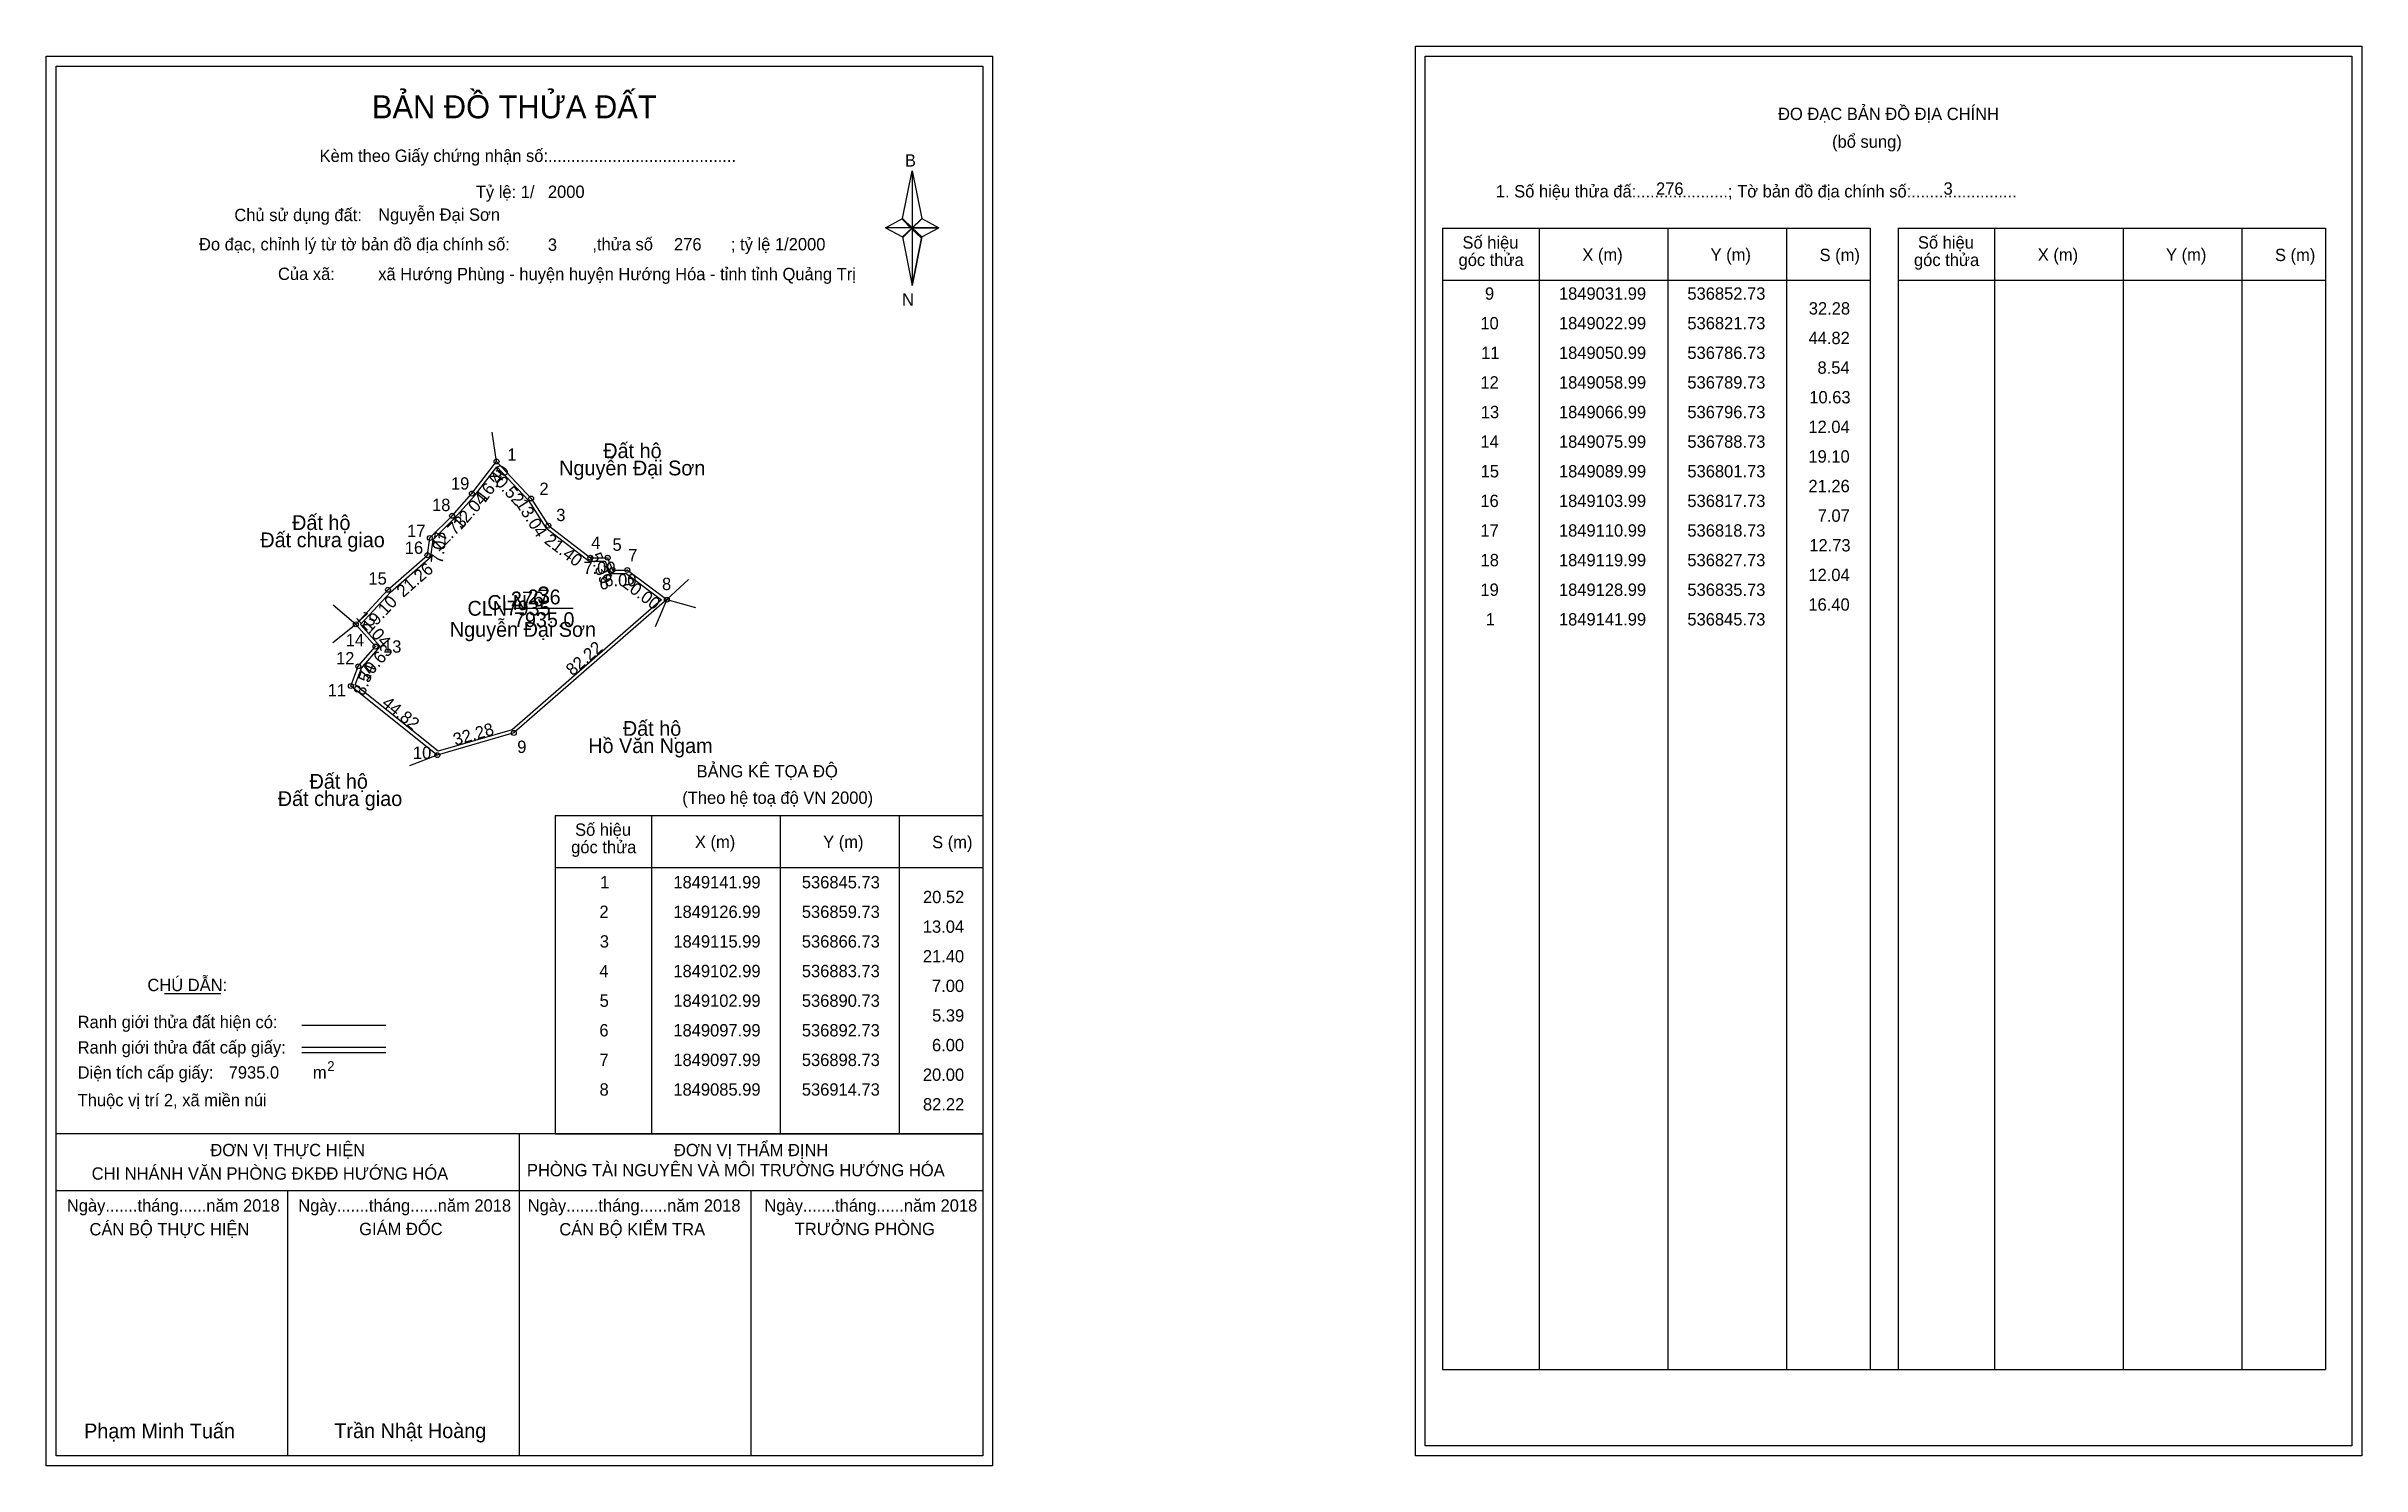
# Model space of a CAD drawing. Extents: x 536663 to 537601, y 1848735 to 1849310.
import ezdxf

# ---------------------------------------------------------------- set-up
doc = ezdxf.new("R2010")
doc.units = 0
for name, color, linetype in [('Level 1', 7, 'Continuous'), ('Level 10', 7, 'Continuous'), ('Level 11', 7, 'Continuous'), ('Level 13', 7, 'Continuous'), ('Level 2', 7, 'Continuous'), ('Level 27', 7, 'Continuous'), ('Level 3', 7, 'Continuous'), ('Level 36', 7, 'Continuous'), ('Level 4', 7, 'Continuous'), ('Level 49', 7, 'Continuous'), ('Level 5', 7, 'Continuous'), ('Level 53', 7, 'Continuous'), ('Level 55', 7, 'Continuous'), ('Level 6', 7, 'Continuous'), ('Level 63', 7, 'Continuous'), ('Level 7', 7, 'Continuous'), ('Level 9', 7, 'Continuous')]:
    doc.layers.add(name, color=color, linetype=linetype)

msp = doc.modelspace()

# ---------------------------------------------------------------- linework, layer by layer
at = {"layer": 'Level 1'}
for p, q in [((536667.32, 1849302.22), (536667.32, 1849302.22)), ((537221.97, 1849306.22), (537221.97, 1849306.22)), ((537010.17, 1849240.45), (537014.1, 1849259.73)), ((537014.1, 1849259.73), (537014.1, 1849236.68)), ((537014.1, 1849259.73), (537018.04, 1849240.45)), ((537003.28, 1849236.68), (537010.17, 1849240.45)), ((537010.17, 1849240.45), (537014.1, 1849236.68)), ((537013.81, 1849236.25), (537010.17, 1849240.01)), ((537014.1, 1849236.68), (537010.17, 1849233)), ((537013.81, 1849236.25), (537010.17, 1849232.56)), ((537010.17, 1849232.56), (537013.81, 1849236.25)), ((537017.74, 1849240.01), (537013.81, 1849236.25)), ((537013.81, 1849236.25), (537017.74, 1849240.01)), ((537017.74, 1849232.56), (537013.81, 1849236.25)), ((537018.04, 1849240.45), (537014.1, 1849236.68)), ((537014.1, 1849236.68), (537014.1, 1849213.28)), ((537014.1, 1849236.68), (537024.92, 1849236.68)), ((537014.1, 1849236.68), (537018.04, 1849233)), ((537018.04, 1849233), (537024.92, 1849236.68)), ((537229.03, 1849236.51), (537402.24, 1849236.51)), ((537268.21, 1848773.98), (537268.21, 1849236.51)), ((537320.36, 1848773.98), (537320.36, 1849236.51)), ((537368.3, 1849236.51), (537368.3, 1848773.98)), ((537402.24, 1849236.51), (537402.24, 1848773.98)), ((537413.55, 1849236.51), (537586.75, 1849236.51)), ((537452.73, 1848773.98), (537452.73, 1849236.51)), ((537504.87, 1848773.98), (537504.87, 1849236.51)), ((537552.82, 1849236.51), (537552.82, 1848773.98)), ((537586.75, 1849236.51), (537586.75, 1848773.98)), ((537010.17, 1849233), (537014.1, 1849213.28)), ((537018.04, 1849233), (537014.1, 1849213.28)), ((537229.03, 1849215.45), (537402.24, 1849215.45)), ((537413.55, 1849215.45), (537586.75, 1849215.45)), ((536869.51, 1848998.56), (537042.71, 1848998.56)), ((536908.69, 1848869.51), (536908.69, 1848998.56)), ((536960.83, 1848869.51), (536960.83, 1848998.56)), ((537008.78, 1848998.56), (537008.78, 1848869.51)), ((536869.51, 1848977.51), (537042.71, 1848977.51)), ((536711.16, 1848926.35), (536733.96, 1848926.35)), ((536766.89, 1848913.54), (536800.91, 1848913.54)), ((536766.89, 1848904.64), (536800.91, 1848904.64)), ((536766.89, 1848902.45), (536800.91, 1848902.45)), ((536880.98, 1848869.51), (536667.32, 1848869.51)), ((537042.71, 1848869.51), (536833.03, 1848869.51)), ((536855.02, 1848739.07), (536855.02, 1848869.51)), ((536869.51, 1848869.51), (537042.71, 1848869.51)), ((537042.72, 1848846.41), (536667.32, 1848846.41)), ((536761.17, 1848739.07), (536761.17, 1848846.41)), ((536948.87, 1848739.07), (536948.87, 1848846.41)), ((537229.03, 1848773.98), (537586.75, 1848773.98)), ((537042.71, 1848739.07), (537042.71, 1848739.07)), ((537597.37, 1848743.07), (537597.37, 1848743.07))]:
    msp.add_line(p, q, dxfattribs=at)
for points in [[(537010.17, 1849240.45), (537014.1, 1849259.73), (537014.1, 1849236.68)], [(537003.28, 1849236.68), (537010.17, 1849233), (537014.1, 1849236.68)], [(537014.1, 1849236.68), (537018.04, 1849240.45), (537024.92, 1849236.68)], [(537014.1, 1849236.68), (537014.1, 1849213.28), (537018.04, 1849233)]]:
    msp.add_lwpolyline(points, close=True, dxfattribs=at)
at = {"layer": 'Level 10'}
for points in [[(536852.73, 1849031.99), (536821.73, 1849022.99), (536786.73, 1849050.99), (536789.73, 1849058.99), (536796.73, 1849066.99), (536788.73, 1849075.99), (536801.73, 1849089.99), (536817.73, 1849103.99), (536818.73, 1849110.99), (536827.73, 1849119.99), (536835.73, 1849128.99), (536845.73, 1849141.99), (536859.73, 1849126.99), (536866.73, 1849115.99), (536883.73, 1849102.99), (536890.73, 1849102.99), (536892.73, 1849097.99), (536898.73, 1849097.99), (536914.73, 1849085.99)], [(536852.04, 1849033.25), (536822.04, 1849024.54), (536788.4, 1849051.45), (536790.95, 1849058.26), (536798.6, 1849067), (536790.62, 1849075.97), (536802.71, 1849088.98), (536819.04, 1849103.28), (536820.05, 1849110.33), (536828.75, 1849119.03), (536836.81, 1849128.1), (536845.83, 1849139.83), (536858.62, 1849126.13), (536865.68, 1849115.03), (536883.26, 1849101.59), (536889.78, 1849101.59), (536891.78, 1849096.59), (536898.26, 1849096.59), (536912.51, 1849085.91)]]:
    msp.add_lwpolyline(points, close=True, dxfattribs=at)
at = {"layer": 'Level 11'}
for centre in [(536845.73, 1849141.99), (536835.73, 1849128.99), (536859.73, 1849126.99), (536827.73, 1849119.99), (536866.73, 1849115.99), (536817.73, 1849103.99), (536818.73, 1849110.99), (536883.73, 1849102.99), (536890.73, 1849102.99), (536892.73, 1849097.99), (536898.73, 1849097.99), (536801.73, 1849089.99), (536914.73, 1849085.99), (536788.73, 1849075.99), (536796.73, 1849066.99), (536789.73, 1849058.99), (536786.73, 1849050.99), (536852.73, 1849031.99), (536852.73, 1849031.99), (536821.73, 1849022.99)]:
    msp.add_circle(centre, 1, dxfattribs=at)
at = {"layer": 'Level 27'}
for p, q in [((536845.73, 1849141.99), (536843.98, 1849153.86)), ((536914.73, 1849085.99), (536910.04, 1849074.95)), ((536914.73, 1849085.99), (536923.54, 1849094.14)), ((536914.73, 1849085.99), (536926.29, 1849082.76)), ((536788.73, 1849075.99), (536779.58, 1849083.76)), ((536788.73, 1849075.99), (536779.35, 1849068.5)), ((536821.73, 1849022.99), (536810.52, 1849018.72))]:
    msp.add_line(p, q, dxfattribs=at)
at = {"layer": 'Level 3'}
for p, q in [((537229.03, 1849236.51), (537229.03, 1848773.98)), ((537413.55, 1849236.51), (537413.55, 1848773.98)), ((536869.51, 1848998.56), (536869.51, 1848869.51))]:
    msp.add_line(p, q, dxfattribs=at)
at = {"layer": 'Level 63'}
for points in [[(536663.32, 1849306.22), (537046.72, 1849306.22), (537046.72, 1848735.07), (536663.32, 1848735.07)], [(536667.32, 1849302.22), (537042.72, 1849302.22), (537042.72, 1848739.07), (536667.32, 1848739.07)], [(537217.97, 1849310.22), (537601.37, 1849310.22), (537601.37, 1848739.07), (537217.97, 1848739.07)], [(537221.97, 1849306.22), (537597.37, 1849306.22), (537597.37, 1848743.07), (537221.97, 1848743.07)]]:
    msp.add_lwpolyline(points, close=True, dxfattribs=at)
at = {"layer": 'Level 9'}
msp.add_line((536852.74, 1849082.49), (536876.82, 1849082.49), dxfattribs=at)

# ---------------------------------------------------------------- texts
at = {"layer": 'Level 1'}
for s, height, p in [('BẢN ĐỒ THỬA ĐẤT', 9.3313, (536795.25, 1849281.03)), ('ĐO ĐẠC BẢN ĐỒ ĐỊA CHÍNH', 5, (537364.92, 1849280.34)), ('(bổ sung)', 5, (537386.8, 1849269.1)), ('Kèm theo Giấy chứng nhận số:.........................................', 5, (536774.02, 1849263.37)), ('B', 5, (537011.19, 1849261.49)), ('1. Số hiệu thửa đấ:....................; Tờ bản đồ địa chính số:.......................', 5, (537250.58, 1849248.98)), ('Chủ sử dụng đất:', 5, (536739.5, 1849239.38)), ('Đo đạc, chỉnh lý từ tờ bản đồ địa chính số:                  ,thửa số                 ; tỷ lệ 1/2000', 5, (536725.18, 1849227.52)), ('góc thửa', 5, (537235.48, 1849221.18)), ('Số hiệu', 5, (537237.06, 1849228.24)), ('X (m)', 5, (537285.63, 1849223.29)), ('Y (m)', 5, (537337.58, 1849223.29)), ('S (m)', 5, (537381.74, 1849223.19)), ('góc thửa', 5, (537419.99, 1849221.18)), ('Số hiệu', 5, (537421.58, 1849228.24)), ('X (m)', 5, (537470.14, 1849223.29)), ('Y (m)', 5, (537522.1, 1849223.29)), ('S (m)', 5, (537566.25, 1849223.19)), ('Của xã:', 5, (536757.18, 1849215.52)), ('N', 5, (537009.99, 1849205.15)), ('BẢNG KÊ TỌA ĐỘ', 5, (536926.78, 1849013.97)), ('(Theo hệ toạ độ VN 2000)', 5, (536920.97, 1849003.25)), ('Số hiệu', 5, (536877.54, 1848990.3)), ('góc thửa', 5, (536875.96, 1848983.24)), ('X (m)', 5, (536926.1, 1848985.35)), ('Y (m)', 5, (536978.06, 1848985.35)), ('S (m)', 5, (537022.21, 1848985.25)), ('CHÚ DẪN:', 5, (536704.28, 1848927.36)), ('Ranh giới thửa đất hiện có:', 5, (536676.02, 1848912.36)), ('Ranh giới thửa đất cấp giấy:', 5, (536676.02, 1848902.08)), ('2', 4, (536777.12, 1848894.98)), ('Diện tích cấp giấy:', 5, (536676.02, 1848891.92)), ('m', 5, (536771.33, 1848891.96)), ('Thuộc vị trí 2, xã miền núi', 5, (536676.02, 1848880.72)), ('ĐƠN VỊ THỰC HIỆN', 5, (536729.79, 1848860.48)), ('ĐƠN VỊ THẨM ĐỊNH', 5, (536917.59, 1848860.48)), ('CHI NHÁNH VĂN PHÒNG ĐKĐĐ HƯỚNG HÓA', 5, (536681.7, 1848850.96)), ('PHÒNG TÀI NGUYÊN VÀ MÔI TRƯỜNG HƯỚNG HÓA', 5, (536858.04, 1848852.34)), ('Ngày.......tháng......năm 2018', 5, (536671.65, 1848838.01)), ('Ngày.......tháng......năm 2018', 5, (536765.4, 1848838.01)), ('Ngày.......tháng......năm 2018', 5, (536858.35, 1848838.01)), ('Ngày.......tháng......năm 2018', 5, (536954.26, 1848838.01)), ('CÁN BỘ THỰC HIỆN', 5, (536680.82, 1848828.38)), ('GIÁM ĐỐC', 5, (536790.08, 1848828.5)), ('CÁN BỘ KIỂM TRA', 5, (536871.16, 1848828.38)), ('TRƯỞNG PHÒNG', 5, (536966.54, 1848828.5)), ('Phạm Minh Tuấn', 6, (536678.64, 1848746.15)), ('Trần Nhật Hoàng', 6, (536780.02, 1848746.25))]:
    msp.add_text(s, height=height, dxfattribs=at).set_placement(p)
at = {"layer": 'Level 11'}
msp.add_text('Tỷ lệ: 1/', height=5, dxfattribs=at).set_placement((536837.33, 1849248.74))
at = {"layer": 'Level 13'}
for s, p in [('276', (536858.3, 1849084.09)), ('CLN', (536833.95, 1849079.49)), ('7935.0', (536852.75, 1849074.89))]:
    msp.add_text(s, height=6, dxfattribs=at).set_placement(p)
at = {"layer": 'Level 2'}
msp.add_text('Nguyễn Đại Sơn', height=6, dxfattribs=at).set_placement((536826.81, 1849070.93))
at = {"layer": 'Level 3'}
msp.add_text('CLN', height=6, dxfattribs=at).set_placement((536842, 1849081.85))
at = {"layer": 'Level 36'}
for s, p in [('Nguyễn Đại Sơn', (536871.1, 1849136.35)), ('Đất hộ', (536888.96, 1849143.35)), ('Đất chưa giao', (536750.03, 1849107.21)), ('Đất hộ', (536762.89, 1849114.21)), ('Hồ Văn Ngam', (536882.87, 1849023.83)), ('Đất hộ', (536896.91, 1849030.83)), ('Đất hộ', (536769.96, 1849009.38)), ('Đất chưa giao', (536757.1, 1849002.38))]:
    msp.add_text(s, height=6, dxfattribs=at).set_placement(p)
at = {"layer": 'Level 4'}
msp.add_text('276', height=6, dxfattribs=at).set_placement((536851.51, 1849083.29))
at = {"layer": 'Level 49'}
for s, rotation, p in [('16.40', 52.43141, (536840.97, 1849124.98)), ('20.52', 313.02507, (536842.34, 1849135.95)), ('12.04', 48.36646, (536831.23, 1849113.99)), ('13.04', 302.47119, (536853.27, 1849124.85)), ('12.73', 45, (536822.24, 1849105.16)), ('7.07', 81.8699, (536823.87, 1849100.32)), ('21.40', 322.59464, (536864.72, 1849109.22)), ('5.39', 291.80141, (536883.26, 1849103.89)), ('21.26', 41.18593, (536807.93, 1849086.64)), ('7.00', 360, (536880.9, 1849096.39)), ('6.00', 360, (536889.4, 1849091.39)), ('19.10', 47.1211, (536794.5, 1849072.51)), ('20.00', 323.1301, (536896.23, 1849091.62)), ('12.04', 311.63354, (536788.49, 1849078.67)), ('10.63', 48.81407, (536792.93, 1849052.62)), ('82.22', 41.05481, (536876.53, 1849054.84)), ('8.54', 69.44395, (536792.19, 1849046.74)), ('44.82', 321.34019, (536798.86, 1849043.33)), ('32.28', 16.18921, (536829.01, 1849026.77))]:
    msp.add_text(s, height=5, rotation=rotation, dxfattribs=at).set_placement(p)
at = {"layer": 'Level 5'}
msp.add_text('7935', height=6, dxfattribs=at).set_placement((536849.76, 1849079.59))
at = {"layer": 'Level 53'}
for s, p in [('9', (537246.18, 1849207.53)), ('1849031.99', (537276.14, 1849207.53)), ('536852.73', (537328.18, 1849207.53)), ('10', (537244.31, 1849195.53)), ('1849022.99', (537276.14, 1849195.53)), ('536821.73', (537328.18, 1849195.53)), ('32.28', (537377.37, 1849201.53)), ('44.82', (537377.26, 1849189.53)), ('11', (537244.63, 1849183.53)), ('1849050.99', (537276.14, 1849183.53)), ('536786.73', (537328.18, 1849183.53)), ('8.54', (537380.9, 1849177.53)), ('12', (537244.33, 1849171.53)), ('1849058.99', (537276.14, 1849171.53)), ('536789.73', (537328.18, 1849171.53)), ('10.63', (537377.57, 1849165.53)), ('13', (537244.49, 1849159.53)), ('1849066.99', (537276.14, 1849159.53)), ('536796.73', (537328.18, 1849159.53)), ('14', (537244.31, 1849147.53)), ('1849075.99', (537276.14, 1849147.53)), ('536788.73', (537328.18, 1849147.53)), ('12.04', (537377.21, 1849153.53)), ('19.10', (537377.21, 1849141.53)), ('15', (537244.42, 1849135.53)), ('1849089.99', (537276.14, 1849135.53)), ('536801.73', (537328.18, 1849135.53)), ('21.26', (537377.23, 1849129.53)), ('16', (537244.32, 1849123.53)), ('1849103.99', (537276.14, 1849123.53)), ('536817.73', (537328.18, 1849123.53)), ('17', (537244.34, 1849111.53)), ('1849110.99', (537276.14, 1849111.53)), ('536818.73', (537328.18, 1849111.53)), ('7.07', (537380.98, 1849117.53)), ('18', (537244.39, 1849099.53)), ('1849119.99', (537276.14, 1849099.53)), ('536827.73', (537328.18, 1849099.53)), ('12.73', (537377.57, 1849105.53)), ('12.04', (537377.21, 1849093.53)), ('19', (537244.34, 1849087.53)), ('1849128.99', (537276.14, 1849087.53)), ('536835.73', (537328.18, 1849087.53)), ('16.40', (537377.21, 1849081.53)), ('1', (537246.48, 1849075.53)), ('1849141.99', (537276.14, 1849075.53)), ('536845.73', (537328.18, 1849075.53)), ('1', (536887.71, 1848969.01)), ('1849141.99', (536917.37, 1848969.01)), ('536845.73', (536969.41, 1848969.01)), ('20.52', (537018.49, 1848963.01)), ('2', (536887.41, 1848957.01)), ('1849126.99', (536917.37, 1848957.01)), ('536859.73', (536969.41, 1848957.01)), ('13.04', (537018.43, 1848951.01)), ('3', (536887.56, 1848945.01)), ('1849115.99', (536917.37, 1848945.01)), ('536866.73', (536969.41, 1848945.01)), ('4', (536887.38, 1848933.01)), ('1849102.99', (536917.37, 1848933.01)), ('536883.73', (536969.41, 1848933.01)), ('21.40', (537018.44, 1848939.01)), ('7.00', (537022.14, 1848927.01)), ('5', (536887.5, 1848921.01)), ('1849102.99', (536917.37, 1848921.01)), ('536890.73', (536969.41, 1848921.01)), ('5.39', (537022.19, 1848915.01)), ('6', (536887.39, 1848909.01)), ('1849097.99', (536917.37, 1848909.01)), ('536892.73', (536969.41, 1848909.01)), ('6.00', (537022.14, 1848903.01)), ('7', (536887.42, 1848897.01)), ('1849097.99', (536917.37, 1848897.01)), ('536898.73', (536969.41, 1848897.01)), ('8', (536887.46, 1848885.01)), ('1849085.99', (536917.37, 1848885.01)), ('536914.73', (536969.41, 1848885.01)), ('20.00', (537018.44, 1848891.01)), ('82.22', (537018.49, 1848879.01))]:
    msp.add_text(s, height=5, dxfattribs=at).set_placement(p)
at = {"layer": 'Level 55'}
for s, height, p in [('1', 0.8, (536845.51, 1849141.99)), ('0', 0.22, (536845.65, 1849141.77)), ('0', 0.22, (536845.65, 1849141.77)), ('0', 0.22, (536845.65, 1849141.77)), ('19', 0.8, (536835.16, 1849128.99)), ('0', 0.22, (536835.65, 1849128.77)), ('0', 0.22, (536835.65, 1849128.77)), ('2', 0.8, (536859.46, 1849126.99)), ('0', 0.22, (536859.65, 1849126.77)), ('18', 0.8, (536827.17, 1849119.99)), ('0', 0.22, (536827.65, 1849119.77)), ('0', 0.22, (536827.65, 1849119.77)), ('3', 0.8, (536866.48, 1849115.99)), ('0', 0.22, (536866.65, 1849115.77)), ('16', 0.8, (536817.16, 1849103.99)), ('17', 0.8, (536818.17, 1849110.99)), ('0', 0.22, (536818.65, 1849110.77)), ('0', 0.22, (536818.65, 1849110.77)), ('0', 0.22, (536817.65, 1849103.77)), ('0', 0.22, (536817.65, 1849103.77)), ('4', 0.8, (536883.45, 1849102.99)), ('0', 0.22, (536883.65, 1849102.77)), ('5', 0.8, (536890.47, 1849102.99)), ('0', 0.22, (536890.65, 1849102.77)), ('6', 0.8, (536892.46, 1849097.99)), ('0', 0.22, (536892.65, 1849097.77)), ('7', 0.8, (536898.46, 1849097.99)), ('0', 0.22, (536898.65, 1849097.77)), ('15', 0.8, (536801.18, 1849089.99)), ('0', 0.22, (536801.65, 1849089.77)), ('0', 0.22, (536801.65, 1849089.77)), ('8', 0.8, (536914.47, 1849085.99)), ('277', 0.22, (536914.49, 1849085.77)), ('0', 0.22, (536914.65, 1849085.77)), ('14', 0.8, (536788.16, 1849075.99)), ('0', 0.22, (536788.65, 1849075.77)), ('0', 0.22, (536788.65, 1849075.77)), ('0', 0.22, (536788.65, 1849075.77)), ('0', 0.22, (536788.65, 1849075.77)), ('13', 0.8, (536796.19, 1849066.99)), ('0', 0.22, (536796.65, 1849066.77)), ('0', 0.22, (536796.65, 1849066.77)), ('12', 0.8, (536789.16, 1849058.99)), ('0', 0.22, (536789.65, 1849058.77)), ('0', 0.22, (536789.65, 1849058.77)), ('11', 0.8, (536786.21, 1849050.99)), ('0', 0.22, (536786.65, 1849050.77)), ('0', 0.22, (536786.65, 1849050.77)), ('9', 0.8, (536852.46, 1849031.99)), ('277', 0.22, (536852.49, 1849031.77)), ('10', 0.8, (536821.16, 1849022.99)), ('277', 0.22, (536821.49, 1849022.77)), ('0', 0.22, (536821.65, 1849022.77)), ('0', 0.22, (536821.65, 1849022.77))]:
    msp.add_text(s, height=height, dxfattribs=at).set_placement(p)
at = {"layer": 'Level 6'}
for s, p in [('276', (537315.48, 1849250.06)), ('3', (537431.97, 1849250.1)), ('Nguyễn Đại Sơn', (536797.77, 1849239.52)), ('2000', (536866.53, 1849248.78)), ('3', (536866.52, 1849227.34)), ('276', (536917.62, 1849227.5)), ('xã Hướng Phùng - huyện huyện Hướng Hóa - tỉnh tỉnh Quảng Trị', (536797.79, 1849215.44)), ('7935.0', (536737.2, 1848891.93))]:
    msp.add_text(s, height=5, dxfattribs=at).set_placement(p)
at = {"layer": 'Level 7'}
msp.add_text('3', height=7, dxfattribs=at).set_placement((536862.2, 1849084.29))
at = {"layer": 'Level 9'}
for s, p in [('1', (536850.1, 1849142.27)), ('19', (536827.26, 1849130.57)), ('2', (536863.1, 1849128.41)), ('18', (536819.59, 1849121.88)), ('17', (536809.48, 1849111.35)), ('3', (536869.91, 1849117.82)), ('16', (536808.55, 1849104.54)), ('4', (536884.06, 1849106.55)), ('5', (536892.71, 1849105.79)), ('7', (536899.07, 1849101.56)), ('15', (536793.82, 1849092.08)), ('6', (536887.44, 1849090.19)), ('8', (536912.76, 1849089.88)), ('14', (536784.62, 1849067.11)), ('13', (536799.74, 1849064.51)), ('12', (536780.7, 1849059.77)), ('11', (536777.32, 1849046.79)), ('10', (536811.84, 1849021.48)), ('9', (536854.11, 1849023.87))]:
    msp.add_text(s, height=5, dxfattribs=at).set_placement(p)

doc.saveas('drawing.dxf')
